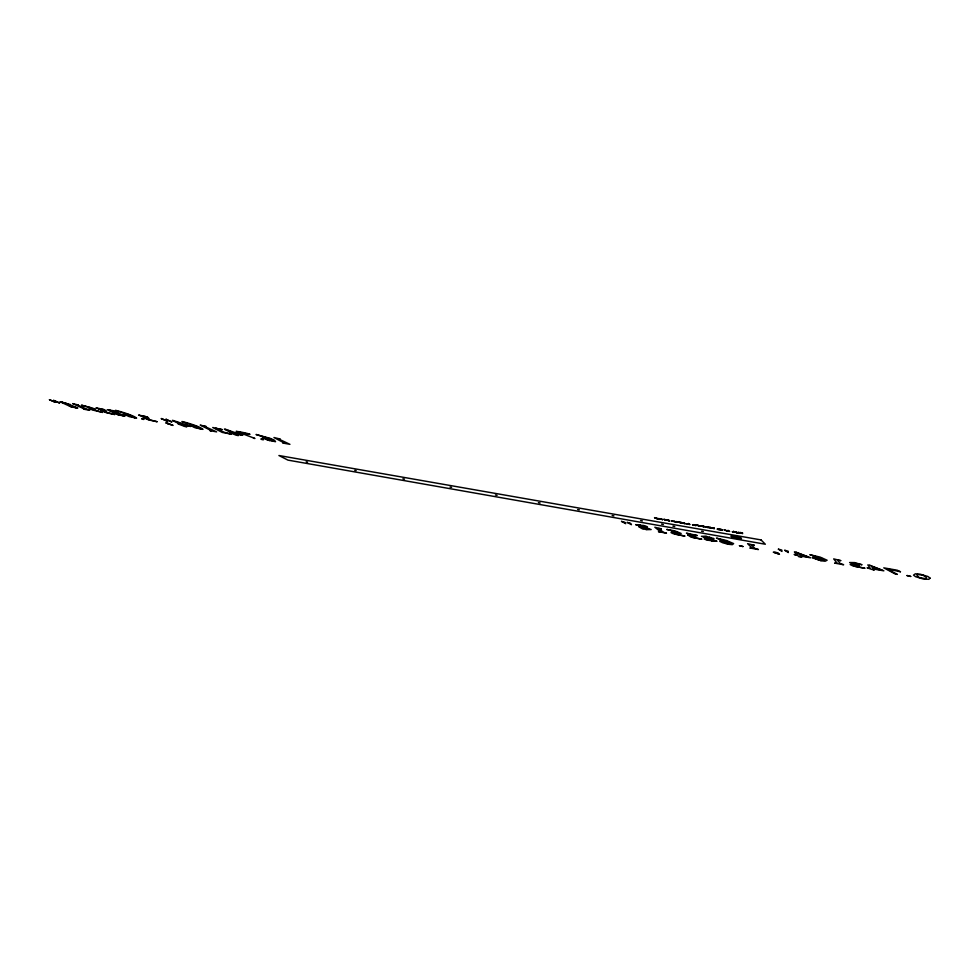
<?xml version="1.0" encoding="UTF-8"?>
<svg xmlns="http://www.w3.org/2000/svg" width="979" height="979" viewBox="0 0 979 979"><rect width="100%" height="100%" fill="white"/><g stroke="black" fill="none" stroke-linecap="round" stroke-linejoin="round"><path stroke-width="1.47" d="M701.466 531.242L703.338 531.573M307.577 462.186L306.158 461.819M404.498 479.159L402.895 478.804M495.398 494.97L497.075 495.35M540.151 502.986L538.438 502.606M612.169 515.48L613.955 515.872M640.633 520.473L642.444 520.877M661.535 524.144L663.358 524.548M672.916 526.151L674.751 526.555M663.872 519.408L665.781 519.812L665.059 519.776M272.333 441.248L273.508 440.795L270.204 438.971L265.187 438.249L269.604 440.55M655.33 517.977L657.692 518.748L654.51 517.61L657.19 518.613L655.44 518.075M663.884 519.286L669.905 520.963L667.959 520.387M665.071 519.886L669.22 520.461L666.552 519.763L668.669 520.314L667.947 520.277M646.128 529.419L648.722 529.113C647.657 527.338 638.186 526.824 643.142 528.721M711.513 541.081L714.462 540.812C713.41 539.001 703.62 538.438 708.441 540.359M640.254 524.805C632.189 524.254 649.346 528.574 643.154 525.49M706.422 536.529L703.73 536.688C704.647 538.279 714.046 539.196 709.408 537.226M658.818 518.625L659.968 519.139L657.778 518.527L660.482 519.225L658.977 518.576M707.744 527.253C711.354 529.101 702.273 525.503 708.331 527.13M739.818 532.747L737.774 532.417L740.454 533.2L738.325 532.564L739.843 532.76M239.317 432.253C260.94 437.001 244.371 432.192 236.159 431.347L254.956 438.47L253.5 438.225M188.249 425.632L182.339 424.629L176.318 421.68M240.296 434.456L234.14 433.403L228.34 430.454M674.555 521.305L675.816 522.04L671.545 520.901L674.751 521.464M733.883 531.621L733.247 531.413M710.13 527.693L711.439 527.926L709.751 527.351L710.069 527.999C706.789 525.772 715.159 529.113 710.24 527.791M721.45 529.639L719.651 529.321M354.728 470.348L356.197 470.605M450.022 487.089L451.588 487.358M577.647 509.496L579.36 509.802M736.245 532.454L736.979 532.49L734.617 531.744L737.725 532.992L735.608 532.295M738.876 532.747L739.928 533.078L738.607 532.833M714.119 528.134C710.668 527.657 714.193 528.538 714.413 528.672L712.027 527.742L714.156 528.134M708.294 527.118L706.728 526.837L707.854 527.192M697.831 525.478L696.081 525.185L697.733 525.393M702.286 526.249L699.018 525.686L702.176 526.164M679.132 522.223L675.926 521.599L679.022 522.137M661.29 519.066L660.238 518.809L661.4 519.164M694.001 525.368L692.459 524.805L696.155 525.576L694.001 524.756C698.211 525.527 689.779 523.753 695.469 525.38L694.038 525.209M679.928 522.137L683.036 523.263L680.417 522.566L681.519 522.419M719.161 528.966L722.429 530.153L719.871 529.627L721.792 529.957L721.082 529.296M733.687 531.401L734.568 532.258L733.393 531.536M823.951 559.866L820.586 560.514L815.703 558.74L815.996 557.932L819.019 558.103L823.951 559.866M231.264 434.125L222.319 432.437L212.737 427.517L222.245 429.646L215.661 428.288C224.497 432.082 219.859 431.323 231.264 434.125M917.225 574.477L917.103 575.628L918.914 577.402L925.963 578.846L926.391 577.549L922.879 575.065L917.225 574.477M687.968 535.121L690.954 537.092L701.857 539.209L692.753 537.422L690.66 536.1L695.69 536.468L689.179 534.35L697.281 535.55L686.438 533.127L690.428 535.17L687.968 535.121M706.153 527.167L703.191 526.2L706.153 527.167M713.715 538.572L711.06 539.172L716.995 541.277L706.924 540.127L704.146 538.952L707.438 538.34L701.441 536.308L706.214 536.321L713.715 538.572M724.179 529.847L727.152 530.973L724.227 529.823M621.543 521.403L625.74 523.679L624.7 522.223L621.543 521.403M639.018 526.775L641.698 528.501L646.629 529.651L651.157 529.553L645.185 527.473L647.425 526.824L644.745 525.711L635.665 524.646L641.661 526.653L639.018 526.775M627.294 522.431L631.443 524.695L630.427 523.239L627.294 522.431M84.855 409.21L83.582 409.161L89.738 410.299L76.692 404.78L78.418 405.037L72.703 403.617L84.855 409.21M673.821 532.747L673.564 533.347L675.926 534.35L684.982 536.137L672.597 533.433L671.031 532.6L671.741 531.842L677.627 532.331L666.797 529.419L674.629 530.814L681.151 533.445L673.821 532.747M774.842 552.474L779.492 554.249L773.3 552.205L778.06 552.805L774.842 552.474M853.382 565.054L855.01 566.339L865.008 568.285L853.003 565.972L850.188 564.577L853.798 564.185L849.613 562.533L854.594 562.595L862.034 564.761L853.578 563.011L852.856 563.378L859.378 565.556L853.382 565.054M70.488 404.596L70.158 405.122L77.806 408.01L71.369 406.97L59.927 401.72L70.488 404.596M720.287 540.641L719.749 541.35L722.673 542.745L728.731 544.3L732.28 544.679L733.65 543.614L726.467 540.53L716.469 538.144L729.037 542.158L720.287 540.641M69.998 405.196L69.399 405.857L70.194 406.334L76.154 407.705L69.998 405.196M117.957 412.624L117.48 413.138L125.055 416.038L118.349 414.949L107.225 409.687L113.613 410.776L117.957 412.624M930.05 578.124L928.851 579.311L923.234 578.993L915.585 576.692L913.517 575.126L915.341 573.829L920.321 574.232L927.982 576.545L930.05 578.124M778.403 549.182L781.952 551.422L781.731 550.039L778.403 549.182M211.391 430.711L209.885 430.625L216.64 431.874L204.33 426.306L206.275 426.587L200.218 425.094L211.391 430.711M117.284 413.199L116.477 413.836L117.223 414.325L123.342 415.72L117.284 413.199M784.791 550.308L788.279 552.548L788.071 551.165L784.791 550.308M739.475 545.695L742.939 546.527L739.475 545.695M813.157 557.137L812.252 557.81L821.259 560.796L825.126 561.224L827.108 560.233L820.231 557.149L809.853 554.677L822.47 558.752L813.157 557.137M661.376 528.844L658.659 528.525L663.505 532.343L666.491 533.139L658.451 531.695L660.556 531.805L654.829 527.228L661.376 528.844M284.473 443.12L282.809 443.022L289.931 444.331L278.122 438.751L280.19 439.045L273.949 437.515L284.473 443.12M67.918 404.082L61.347 402.039L67.918 404.082M754.356 545.315L751.382 544.973L755.323 548.717L758.395 549.525L749.841 547.995L752.19 548.142L747.589 543.651L754.356 545.315M115.289 412.086L108.693 410.017L115.289 412.086M907.007 575.542L910.69 576.435L907.007 575.542M840.692 560.612L837.486 560.233L840.508 563.892L843.653 564.724L834.622 563.109L837.204 563.292L833.704 558.899L840.692 560.612M742.474 532.931L739.855 532.478L742.608 533.665L742.474 532.931M92.161 408.586L91.194 408.879L102.587 412.44L92.344 409.956L88.477 407.888L91.463 407.839L81.453 405.171L95.098 408.941L92.161 408.586M730.958 543.908L725.158 543.272L723.065 541.411L729.6 542.464L730.958 543.908M101.926 410.164L101.045 410.409L106.454 412.746L114.776 414.533L105.145 412.024L103.982 411.168L106.527 411.302L98.842 408.586L104.949 409.858L96.028 407.851L101.926 410.164M144.415 417.348L143.411 417.58L148.71 419.93L157.252 421.753L147.474 419.208L146.397 418.351L149.102 418.51L141.441 415.769L147.719 417.078L138.59 415.023L144.415 417.348M127.466 414.582L126.328 414.741L134.845 417.752L127.466 414.582M167.678 423.552L173.063 425.424L165.757 422.83L169.673 423.895L167.678 423.552M193.964 425.828L192.655 425.963L201.123 429.01L197.354 426.648L193.964 425.828M125.52 414.007L123.697 414.019L129.216 416.613L136.607 418.082C131.663 413.591 95.918 405.049 129.877 415.023L125.52 414.007M191.994 425.241L189.963 425.229L195.262 427.823L202.983 429.365C198.076 424.605 162.318 416.234 196.498 426.293L191.994 425.241M49.464 399.701L55.411 402.308L49.464 399.701M53.625 400.399L59.523 402.993L53.625 400.399M264.697 437.527L262.433 437.478L267.438 440.085L275.54 441.688L274.23 440.109L270.375 438.433L256.033 434.492L269.36 438.616L264.697 437.527M141.82 418.62C140.805 419.428 147.486 419.93 141.82 418.62M161.768 418.608L161.143 418.596L167.36 421.227L161.768 418.608M166.32 419.379L165.684 419.355L171.863 421.998L166.32 419.379M261.283 438.898C259.57 439.595 267.267 440.317 261.283 438.898M900.435 571.76L887.109 568.921L897.339 574.379L895.271 574.012L883.78 567.844L897.302 570.243L900.435 571.76M173.724 420.64L172.353 420.407L180.295 424.286L178.043 423.907L184.725 426.452L186.769 426.795L183.599 425.253L190.721 426.452L173.724 420.64M225.782 429.402L224.362 429.157L232.011 433.048L229.661 432.645L236.269 435.214L238.399 435.569L235.352 434.027L242.78 435.288L225.782 429.402M697.843 525.148L698.871 526.053L697.843 525.148M718.464 528.733L719.443 529.627L718.464 528.733M661.645 519.054L662.44 519.714L661.645 519.054M679.414 522.15L680.185 522.798L679.414 522.15M683.856 522.737L684.382 523.459C682.069 523.129 687.442 524.059 684.872 523.545L683.856 522.737M688.323 523.52L688.837 524.23C686.512 523.9 691.896 524.83 689.326 524.316L688.323 523.52M702.592 526.176L703.326 526.824L702.592 526.176M728.046 530.422L728.474 531.132C726.088 530.789 731.607 531.744 728.976 531.218L728.046 530.422M687.148 523.875L686.536 523.765L687.148 523.875M717.754 529.198L717.093 529.088L718.623 529.663L717.754 529.198M732.867 531.83L732.206 531.719L733.736 532.295L732.867 531.83M761.001 539.906L278.917 455.516L287.948 460.118L765.333 544.238L761.001 539.906M796.343 552.278L794.422 551.936L797.298 555.032L794.14 554.469L797.763 555.521L798.901 556.745L801.752 557.259L800.614 556.023L810.612 557.81L796.343 552.278M869.841 565.287L867.822 564.932L870.05 567.967L867.1 567.857L874.259 570.182L873.39 568.983L883.866 570.843L869.841 565.287M808.458 557.014L800.161 555.534L797.995 553.196L808.458 557.014M881.736 570.047L873.048 568.493L871.383 566.205L881.736 570.047M733.418 537.483A5.36 0.844 12.4 0 0 741.458 538.499A5.36 0.844 12.4 0 0 733.785 536.051A5.36 0.844 12.4 0 0 733.418 537.483M733.956 537.459A4.344 0.685 12.4 0 0 740.467 538.279A4.344 0.685 12.4 0 0 734.238 536.296A4.344 0.685 12.4 0 0 733.956 537.459"/></g></svg>
